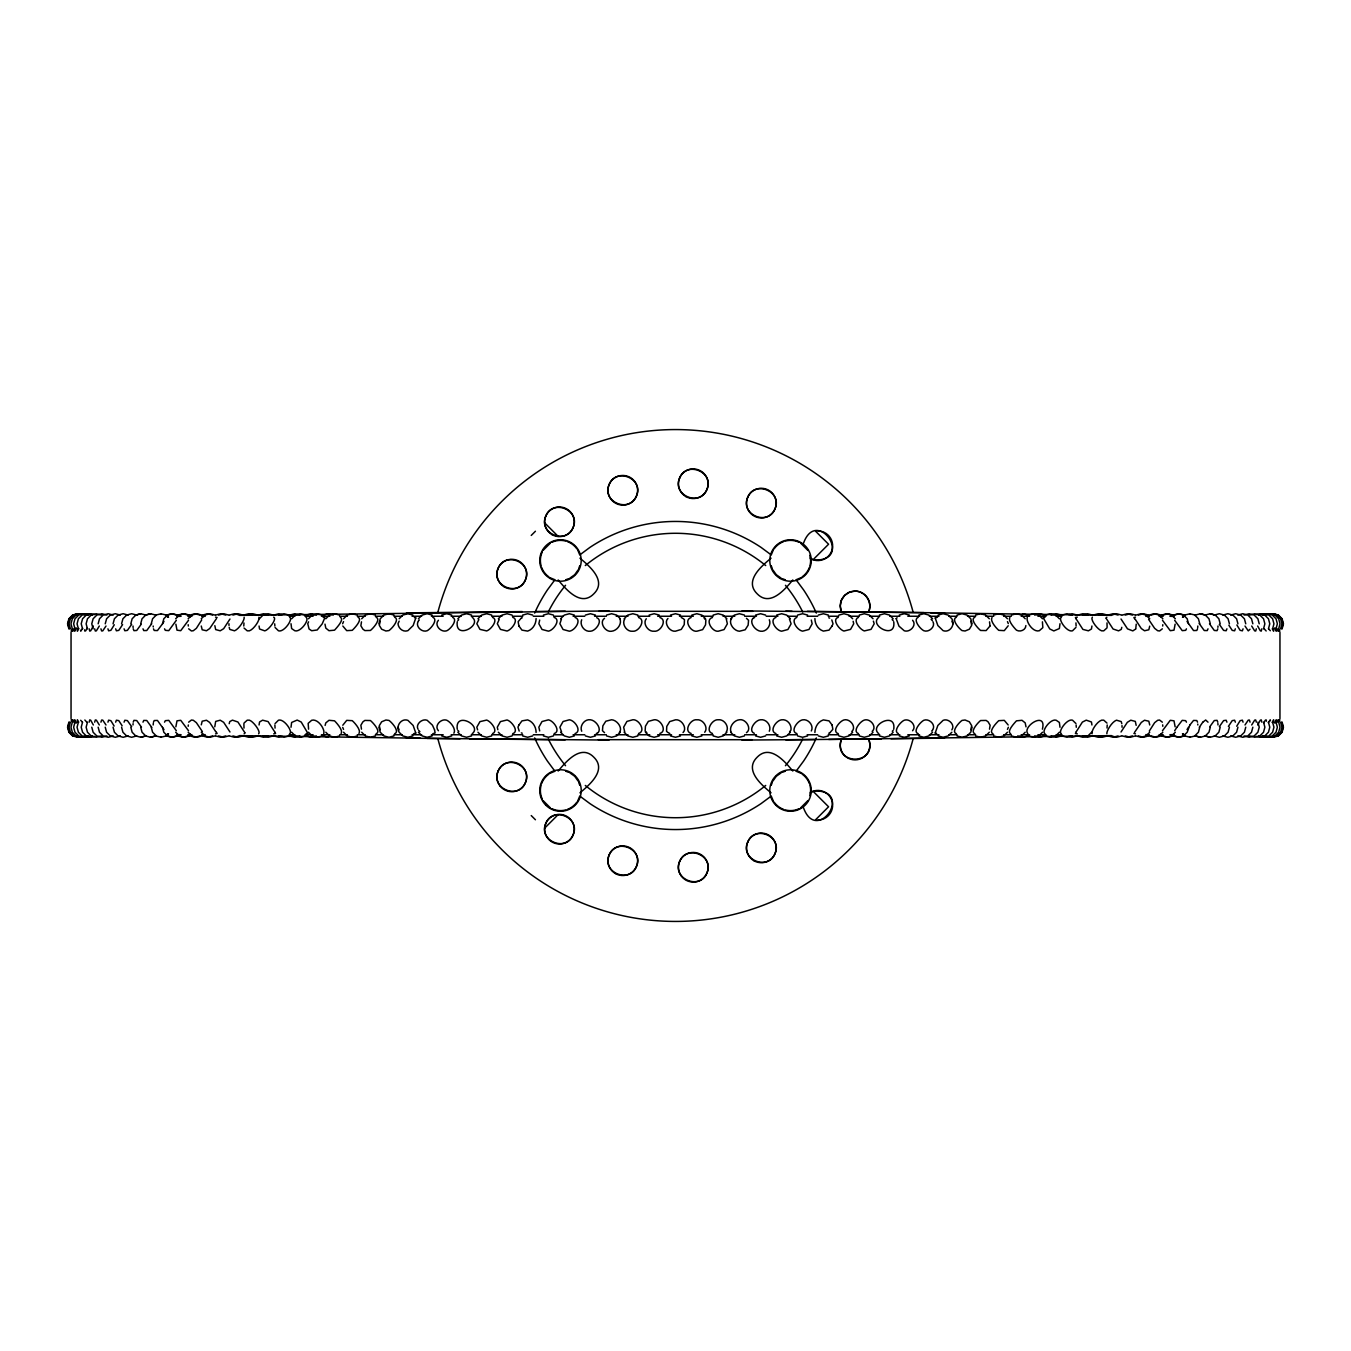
<?xml version="1.0" encoding="UTF-8"?>
<svg xmlns="http://www.w3.org/2000/svg" width="1351" height="1351" viewBox="0 0 1351 1351"><rect width="100%" height="100%" fill="white"/><g stroke="black" fill="none" stroke-linecap="round" stroke-linejoin="round"><path stroke-width="1.5" d="M72.87 629.498L72.819 631.238L73.714 628.823M1278.13 721.502L1278.181 719.762L1277.286 722.177M415.787 733.019L413.153 725.47L407.884 720.336C401.044 717.837 395.438 726.5 399.153 732.242L402.851 735.923L407.884 737.274L412.916 735.923M935.213 617.981L937.847 625.53L943.116 630.664C949.956 633.163 955.562 624.5 951.847 618.758L948.149 615.077L943.116 613.726L938.084 615.077M77.159 628.823L77.379 631.221L78.865 628.502M1273.841 722.177L1273.621 719.779L1272.135 722.498M89.166 722.177L89.74 719.897L90.703 720.201L93.337 724.98M1261.834 628.823L1261.26 631.103L1260.297 630.799L1257.663 626.02M175.866 726.821L176.998 720.826L180.73 720.303L188.532 730.739M1175.134 624.179L1174.002 630.174L1170.27 630.697L1162.468 620.261M214.775 726.821L215.67 721.417L220.213 720.201L223.658 722.312L229.974 731.989M1136.225 624.179L1135.752 628.823M188.211 726.298L188.296 724.98M1162.704 626.02L1162.789 624.702M94.671 722.177L95.313 719.965L96.36 720.151L99.315 724.98M100.937 722.177L101.595 720.066L102.744 720.117L106.003 724.98M1256.329 628.823L1255.687 631.035L1254.64 630.849L1251.685 626.02M896.186 618.606L897.115 617.779M133.006 724.98L133.09 723.68M1217.91 627.32L1217.994 626.02M74.66 628.823L74.727 631.238L76.18 627.827M1276.34 722.177L1276.273 719.762L1274.82 723.173M274.878 724.98L275.064 728.105M1076.122 626.02L1075.936 622.895M107.945 722.177L108.604 720.167L110.9 720.691L114.126 726.011M1243.055 628.823L1242.396 630.833L1240.1 630.309L1236.874 624.989M325.118 725.436L325.794 722.903L328.985 720.303L334.524 720.826C337.26 723.596 343.374 730.655 341.111 733.576M1025.882 625.564C1025.831 630.005 1020.123 632.352 1016.476 630.174C1013.74 627.388 1007.626 620.379 1009.889 617.424M71.046 632.319L71.046 718.681M153.17 724.98L153.338 723.207M1197.662 627.793L1197.83 626.02M1279.954 718.681L1279.954 632.319M115.662 722.177L116.372 720.201L118.804 720.64L122.147 725.791M342.799 725.234L346.717 720.353L352.256 720.674C355.229 723.292 361.308 730.469 358.961 733.509M536.111 732.478C536.111 727.108 533.071 721.721 527.633 719.897L521.959 720.877L518.936 724.98M814.889 618.522C814.889 623.892 817.912 629.262 823.367 631.103L829.041 630.123L832.064 626.02M1008.201 625.766L1004.283 630.647L998.744 630.326C995.771 627.708 989.692 620.531 992.039 617.491M1235.338 628.823L1234.628 630.799L1232.196 630.36L1228.853 625.209M243.889 724.119L244.007 728.088M1107.111 626.881L1106.993 622.912M124.072 722.177L124.832 720.252L127.399 720.607L131.655 726.635M1226.928 628.823L1226.168 630.748L1223.601 630.393L1219.345 624.365M809.874 795.705L810.178 792.868L813.15 791.365L828.568 806.767L815.565 819.77M259.071 724.98L259.544 721.991L262.601 720.184L268.089 721.586L274.793 732.006M1091.929 626.02L1091.456 629.009L1088.399 630.816L1082.911 629.414L1076.207 618.994M71.873 629.532L71.671 631.221L72.278 629.346M1279.127 721.468L1279.329 719.779L1278.722 721.654M275.047 723.612L278.475 720.201C283.963 718.259 293.488 732.09 289.57 733.846M1075.953 627.388L1072.525 630.799C1067.037 632.741 1057.512 618.91 1061.43 617.154M133.192 722.177L133.969 720.336L136.721 720.539L141.483 727.193M810.33 792.767L810.617 790.521A20.113 20.113 0 0 0 809.941 785.319M1217.808 628.823L1217.031 630.664L1214.279 630.461L1209.517 623.807M201.282 724.845L202.194 721.214L206.467 720.235L209.692 722.447L215.569 731.448M1149.718 626.155L1148.806 629.786L1144.533 630.765L1141.308 628.553L1135.431 619.552M142.986 722.177L143.763 720.421L146.752 720.471L151.819 727.48M1208.014 628.823L1207.237 630.579L1204.248 630.529L1199.181 623.52M153.44 722.177L154.217 720.539L157.442 720.421L163.978 729.574M229.197 723.68L229.771 721.586L232.44 720.151L237.911 721.991L244.886 732.715M1121.803 627.32L1121.229 629.414L1118.56 630.849L1113.089 629.009L1106.114 618.285M1197.56 628.823L1196.783 630.461L1193.558 630.579L1187.022 621.426M244.007 723.089L247.25 720.167L249.361 720.167C253.464 721.383 261.148 731.989 258.615 733.829M1106.993 627.911L1103.75 630.833L1101.639 630.833C1097.265 629.346 1090.004 619.383 1092.385 617.171M164.552 722.177L165.295 720.674L168.774 720.353L176.356 730.739M1186.448 628.823L1185.705 630.326L1182.226 630.647L1174.644 620.261M188.667 722.177L191.42 720.032L193.294 720.269L196.368 722.667L202.43 731.668M1162.333 628.823L1159.58 630.968L1157.706 630.731L1154.632 628.333L1148.57 619.332M803.49 543.288C816.578 506.659 854.17 560.175 815.295 560.074M80.672 720.269L82.411 722.177M1270.328 630.731L1268.589 628.823M71.248 631.187L71.654 629.583M1279.346 721.417L1279.752 719.813M84.843 720.015L86.819 722.177M1266.157 630.985L1264.181 628.823M68.901 722.16L67.55 727.193L68.901 732.242L72.582 735.923L78.003 737.274M69.273 722.16L67.938 727.193L69.273 732.242L72.971 735.923M70.421 722.16L69.07 727.193L70.421 732.242L74.102 735.923L79.152 737.274M98.15 623.807L99.501 618.758L103.183 615.077L108.215 613.726L113.248 615.077M72.329 722.16L70.978 727.193L72.329 732.242L76.011 735.923L81.043 737.274L86.092 735.923M74.98 722.16L73.63 727.193L74.98 732.242L78.679 735.923L83.711 737.274L88.744 735.923M78.392 722.16L77.058 727.193L78.392 732.242L82.09 735.923L87.123 737.274L92.155 735.923M105.243 623.807L106.594 618.758L110.275 615.077L115.325 613.726L120.357 615.077M82.563 722.16L81.212 727.193L82.563 732.242L86.244 735.923L91.294 737.274L94.638 736.379M113.062 623.807L114.413 618.758L118.094 615.077L123.127 613.726L128.176 615.077M87.477 722.16L86.126 727.193L87.477 732.242L91.159 735.923L96.191 737.274L101.224 735.923M121.573 623.807L122.924 618.758L126.622 615.077L131.655 613.726L136.687 615.077M130.794 623.807L132.145 618.758L135.826 615.077L140.774 613.726L145.908 615.077M140.69 623.807L142.041 618.758L145.722 615.077L150.755 613.726M151.244 623.807L152.595 618.758L156.277 615.077M153.44 628.823L154.217 630.461L157.442 630.579L162.508 623.807L163.809 618.758L167.49 615.077L172.54 613.726L177.572 615.077M378.888 623.807L380.239 618.758L383.937 615.077L388.97 613.726L394.002 615.077M972.112 727.193L970.761 732.242L967.063 735.923L962.03 737.274L956.998 735.923M1189.859 725.031L1187.191 732.242L1183.51 735.923L1178.46 737.274L1173.428 735.923M1199.756 727.193L1198.405 732.242L1194.723 735.923M1210.31 727.193L1208.959 732.242L1205.278 735.923M1220.206 727.193L1218.855 732.242L1215.174 735.923L1210.141 737.274L1205.092 735.923L1210.226 737.274M1229.427 727.193L1228.076 732.242L1224.378 735.923L1219.345 737.274L1214.313 735.923M1263.523 628.84L1264.874 623.807L1263.523 618.758L1259.841 615.077L1254.809 613.726L1249.776 615.077M1237.938 727.193L1236.587 732.242L1232.906 735.923L1227.873 737.274L1222.824 735.923M1268.437 628.84L1269.788 623.807L1268.437 618.758L1264.756 615.077L1259.706 613.726L1256.362 614.621M1245.757 727.193L1244.406 732.242L1240.725 735.923L1235.675 737.274L1230.643 735.923M1272.608 628.84L1273.942 623.807L1272.608 618.758L1268.91 615.077L1263.877 613.726L1258.845 615.077M1276.02 628.84L1277.37 623.807L1276.02 618.758L1272.321 615.077L1267.289 613.726L1262.256 615.077M1278.671 628.84L1280.022 623.807L1278.671 618.758L1274.989 615.077L1269.957 613.726L1264.908 615.077M1252.85 727.193L1251.499 732.242L1247.817 735.923L1242.785 737.274L1237.752 735.923M1280.579 628.84L1281.93 623.807L1280.579 618.758L1276.898 615.077L1271.848 613.726M1281.727 628.84L1283.062 623.807L1281.727 618.758L1278.029 615.077L1272.997 613.726M1282.099 628.84L1283.45 623.807L1282.099 618.758L1278.418 615.077L1273.368 613.726M162.525 623.757L163.978 621.426M1188.458 727.277L1187.022 729.574M1076.308 731.651L1075.413 733.475L1077.321 733.863M1176.89 727.277L1182.226 720.353L1185.705 720.674L1186.448 722.177M151.7 623.723L146.752 630.529L143.763 630.579L142.986 628.823M1199.3 727.277L1202.711 722.278M1250.047 629.228L1248.256 630.883L1244.997 626.02M228.944 623.723L229.011 625.445M274.692 623.807L274.878 626.02M1076.274 727.277L1076.122 724.98M1122.056 727.277L1121.989 725.555M291.005 623.723L291.63 628.553L294.839 630.765C300.412 632.673 310.19 619.552 305.951 617.154M1059.995 727.277L1059.37 722.447L1056.161 720.235C1050.588 718.327 1040.81 731.448 1045.049 733.846M578.735 568.45L579.832 565.664M771.168 785.336L772.265 782.55M578.177 569.835L574.715 574.715L569.835 578.177M772.823 781.165L776.285 776.285L781.165 772.823M577.89 800.569L579.765 796.077L589.914 803.592A154.065 154.065 0 0 0 761.086 803.592L771.235 796.077L773.11 800.569M773.11 550.431L771.235 554.923L761.086 547.408A154.065 154.065 0 0 0 589.914 547.408L579.765 554.923L577.89 550.431M342.63 623.723L343.542 621.612M361.494 621.832L360.869 625.749L362.912 629.161L364.871 630.579L370.427 630.461C373.366 628.097 381.252 619.214 376.118 617.221M989.506 729.168L990.131 725.251L988.088 721.839L986.129 720.421L980.573 720.539C977.634 722.903 969.748 731.786 974.882 733.779M1008.37 727.277L1007.458 729.388M243.974 622.997L243.788 626.02M1107.026 728.003L1107.212 724.98M82.647 628.266L80.773 631.204L80.57 630.258M1268.353 722.734L1270.227 719.796L1270.43 720.742M457.246 621.832C454.899 640.323 482.611 625.293 472.191 617.272M893.754 729.168C896.27 710.795 868.321 725.622 878.809 733.728M518.919 724.997L517.973 727.193L519.189 731.077M832.081 626.003L833.027 623.807L831.811 619.923M989.996 626.02L986.129 630.579L980.573 630.461C977.786 628.181 969.545 619.113 974.882 617.221M99.315 626.02L96.36 630.849L95.313 631.035L94.671 628.823M1251.685 724.98L1254.64 720.151L1255.687 719.965L1256.329 722.177M87.173 628.029L85.772 630.714L84.893 631.153L84.539 629.802M1263.827 722.971L1265.228 720.286L1266.107 719.847L1266.461 721.198M106.003 626.02L102.744 630.883L101.595 630.934L100.937 628.823M1244.997 724.98L1248.256 720.117L1249.405 720.066L1250.063 722.177M93.337 626.02L90.703 630.799L89.74 631.103L89.166 628.823M1257.663 724.98L1260.297 720.201L1261.26 719.897L1261.834 722.177M990.03 625.969L989.523 621.848M380.239 621.274L379.293 625.31L381.641 629.211L385.913 631.001L388.97 630.579C392.162 628.384 400.099 619.18 394.61 617.221M399.153 621.122L398.005 623.723C398.393 628.418 403.054 632.437 407.884 630.664L413.153 625.53L415.787 617.981M418.202 621.376C415.145 626.357 421.884 632.758 427.136 630.748C431.037 628.789 438.484 619.366 432.742 617.238M932.798 729.624C936.04 724.676 928.998 718.208 923.864 720.252C920.166 722.076 912.246 731.803 918.258 733.762M951.847 729.878C955.512 724.896 948.402 717.955 943.116 720.336L937.847 725.47L935.213 733.019M970.761 729.726L971.707 725.69L969.359 721.789L965.087 719.999L962.03 720.421C958.838 722.616 950.901 731.82 956.39 733.779M1176.822 727.412L1174.644 730.739M1202.795 722.177L1205.683 719.999L1208.014 722.177M141.264 624.179L136.721 630.461L133.969 630.664L133.192 628.823M1209.736 726.821L1214.279 720.539L1217.031 720.336L1217.808 722.177M1189.91 724.98L1193.558 720.421L1196.783 720.539L1197.56 722.177M1135.651 629.042L1132.813 630.9L1127.511 628.857L1121.026 619.011M308.585 621.832L307.758 623.723L309.075 628.992L311.693 630.731L317.198 629.988L322.247 623.824L324.831 617.677L323.092 617.221M1042.415 729.168C1046.991 710.339 1021.677 726.568 1027.908 733.779M539.691 620.058L538.863 623.723L542.021 629.465L548.405 631.153C553.572 630.41 561.273 619.45 554.062 617.39M811.309 730.942C814.113 725.808 808.388 718.681 802.595 719.847C797.394 720.59 789.744 731.617 796.938 733.61M581.69 619.788C579.359 625.006 584.409 632.116 590.421 631.221C595.892 631.086 603.424 620.244 596.686 617.677M769.31 731.212C771.657 725.994 766.591 718.884 760.579 719.779C755.125 719.914 747.576 730.739 754.314 733.323M114.295 624.77L110.9 630.309L108.604 630.833L107.945 628.823M1236.705 726.23L1240.1 720.691L1242.396 720.167L1243.055 722.177M122.603 624.584L118.804 630.36L116.372 630.799L115.662 628.823M1228.397 726.416L1232.196 720.64L1234.628 720.201L1235.338 722.177M188.532 620.261L180.73 630.697L176.998 630.174L175.866 624.179M1162.468 730.739L1170.27 720.303L1174.002 720.826L1175.134 726.821M176.356 620.261L168.774 630.647L165.295 630.326L164.552 628.823M131.655 624.365L127.399 630.393L124.832 630.748L124.072 628.823M1219.379 726.602L1223.601 720.607L1226.168 720.252L1226.928 722.177M807.915 800.569L800.569 807.932M543.068 550.431L550.431 543.068M216.464 618.606L209.692 628.553L206.467 630.765L202.194 629.786L201.265 626.02M1134.536 732.394L1141.308 722.447L1144.533 720.235L1148.806 721.214L1149.735 724.98M418.405 620.97L419.3 619.923M932.595 730.03L931.7 731.077M438.416 620.261C433.823 625.175 441.034 632.775 446.708 630.799C450.66 629.161 458.242 619.569 452.585 617.339M912.584 730.739C917.177 725.825 909.966 718.225 904.292 720.201C900.34 721.839 892.758 731.431 898.415 733.661M457.837 620.666L458.715 619.704M893.163 730.334L892.285 731.296M217.139 617.593L215.552 617.137M1133.861 733.407L1135.448 733.863M1076.359 731.55L1082.387 722.093L1086.238 720.151L1091.456 721.991L1091.929 724.98M229.974 619.011L223.658 628.688L220.213 630.799L215.67 629.583L214.843 625.665M1121.026 731.989L1127.342 722.312L1130.787 720.201L1135.33 721.417L1136.157 725.335M175.664 618.758L179.362 615.077L184.395 613.726L189.427 615.077M188.144 618.758L191.842 615.077L196.874 613.726L201.907 615.077M201.248 618.758L204.93 615.077L209.962 613.726L215.012 615.077M259.375 618.758L263.057 615.077L268.089 613.726L273.138 615.077M165.785 735.923L167.828 733.88M168.537 733.745L166.359 735.923L160.735 737.274M291.63 618.758L295.312 615.077L300.344 613.726L305.394 615.077M190.001 733.965L188.042 735.923L183.01 737.274L177.977 735.923M308.484 618.758L312.165 615.077L317.198 613.726L322.247 615.077M325.794 618.758L329.475 615.077L334.524 613.726L339.557 615.077M343.542 618.758L347.224 615.077L352.256 613.726L357.306 615.077M361.696 618.758L365.378 615.077L370.427 613.726L375.46 615.077M399.153 618.758L402.851 615.077L407.884 613.726L412.916 615.077M418.405 618.758L422.103 615.077L427.136 613.726L432.168 615.077M531.23 535.435L535.435 531.23M457.837 618.758L461.518 615.077L466.568 613.726L471.6 615.077M477.967 618.758L481.648 615.077L486.698 613.726L491.73 615.077M498.333 618.758L502.015 615.077L507.064 613.726L512.097 615.077M560.614 618.758L564.313 615.077L569.345 613.726L574.378 615.077M624.128 618.758L627.81 615.077L632.842 613.726L637.892 615.077M558.183 771.033C566.204 761.424 580.93 743.911 593.815 757.185C607.089 770.07 589.576 784.796 579.967 792.817M771.033 558.183C761.424 566.204 743.911 580.93 757.185 593.815C770.07 607.089 784.796 589.576 792.817 579.967M730.688 618.758L734.37 615.077L739.402 613.726L744.452 615.077M620.312 732.242L616.63 735.923L611.598 737.274L606.548 735.923M544.892 827.91L558.166 814.619M726.872 732.242L723.19 735.923L718.158 737.274L713.108 735.923M790.386 732.242L786.687 735.923L781.655 737.274L776.622 735.923M852.667 732.242L848.985 735.923L843.936 737.274L838.903 735.923M873.033 732.242L869.352 735.923L864.302 737.274L859.27 735.923M893.163 732.242L889.482 735.923L884.432 737.274L879.4 735.923M932.595 732.242L928.897 735.923L923.864 737.274L918.832 735.923M951.847 732.242L948.149 735.923L943.116 737.274L938.084 735.923M989.304 732.242L985.622 735.923L980.573 737.274L975.54 735.923M1007.458 732.242L1003.776 735.923L998.744 737.274L993.694 735.923M1025.206 732.242L1021.525 735.923L1016.476 737.274L1011.443 735.923M1042.516 732.242L1038.835 735.923L1033.802 737.274L1028.753 735.923M1160.999 617.035L1162.958 615.077L1167.99 613.726L1173.023 615.077M1059.37 732.242L1055.688 735.923L1050.656 737.274L1045.606 735.923M1182.463 617.255L1184.641 615.077L1190.265 613.726M1183.172 617.12L1185.215 615.077M1091.625 732.242L1087.943 735.923L1082.911 737.274L1077.862 735.923M1149.752 732.242L1146.07 735.923L1141.038 737.274L1135.988 735.923M1162.856 732.242L1159.158 735.923L1154.126 737.274L1149.093 735.923M1175.336 732.242L1171.638 735.923L1166.605 737.274L1161.573 735.923M1278.029 735.923L1281.727 732.242L1283.062 727.193L1281.727 722.16M478.845 619.585L476.835 623.723L479.96 629.363L486.698 630.934C491.173 629.448 498.806 619.535 492.507 617.356M872.155 731.415C877.407 726.855 870.213 718.073 864.302 720.066C859.827 721.552 852.194 731.465 858.493 733.644M499.195 619.467L497.303 623.723L500.444 629.397L507.064 631.035C511.725 629.735 519.493 619.349 512.705 617.323M851.805 731.533C856.889 726.99 849.88 718.158 843.936 719.965C839.275 721.265 831.507 731.651 838.295 733.677M561.442 619.13L559.888 623.723L563.08 629.498L569.345 631.204C574.986 630.63 582.197 619.721 575.002 617.407M789.558 731.87L790.96 730.047C791.838 724.812 787.38 718.952 781.655 719.796C776.014 720.37 768.803 731.279 775.998 733.593M624.736 618.994C621.443 623.824 626.526 632.116 632.842 631.238C638.939 631.93 646.318 619.653 638.533 617.508M726.264 732.006C729.658 727.125 724.44 718.918 718.158 719.762C712.028 719.087 704.783 731.296 712.467 733.492M201.721 619.923L196.368 628.333L193.294 630.731L191.42 630.968L188.667 628.823M1149.279 731.077L1154.632 722.667L1157.706 720.269L1159.58 720.032L1162.333 722.177M521.081 618.302L518.142 621.68L518.919 626.003M829.919 732.698L832.858 729.32L832.081 724.997M604.539 618.319C598.746 622.169 605.282 632.555 611.598 631.238C617.323 630.681 622.355 623.605 619.771 618.623M746.461 732.681C752.287 728.763 745.718 718.496 739.402 719.762C733.711 720.286 728.594 727.446 731.229 732.377M646.285 618.741C642.417 623.368 647.99 631.998 654.154 631.221C660.588 632.184 667.63 619.754 659.862 617.542M704.715 732.259C708.633 727.581 702.993 719.036 696.846 719.779C690.412 718.816 683.37 731.246 691.138 733.458M667.951 618.454C663.476 622.625 669.404 632.082 675.5 631.187L681.292 629.397L684.231 624.601L684.467 619.704L683.049 618.454M683.049 732.546C687.558 728.307 681.596 718.968 675.5 719.813L669.708 721.603L666.769 726.399L666.533 731.296L667.951 732.546M521.334 618.116L522.246 617.779M829.666 732.884L828.754 733.221M731.668 618.386C727.986 622.828 733.762 630.934 739.402 631.238L745.178 629.786L748.133 625.175L748.555 620.312L746.461 618.319M619.332 732.614C623.149 728.189 617.137 720.032 611.598 719.762L605.822 721.214L602.867 725.825L602.445 730.688L604.539 732.681M752.895 618.302C749.146 622.642 755.243 630.613 760.579 631.221C766.642 632.133 771.573 624.989 769.31 619.788M598.105 732.698C601.82 728.476 595.757 720.336 590.421 719.779C584.358 718.867 579.427 726.011 581.69 731.212M800.569 577.89L796.077 579.765L803.592 589.914A154.065 154.065 0 0 1 816.342 613.067M550.431 773.11L554.923 771.235L547.408 761.086A154.065 154.065 0 0 1 534.658 737.933M691.138 617.542C683.386 619.754 690.412 632.184 696.846 631.221L702.655 629.634L705.56 624.804L705.864 619.906L704.226 618.403M659.862 733.458C667.63 731.178 660.588 718.816 654.154 719.779L648.345 721.366L645.44 726.196L645.136 731.094L646.774 732.597M712.467 617.508C704.698 619.636 712.061 631.93 718.158 631.238L724.068 629.583L727.362 623.807L726.264 618.994M638.533 733.492C646.318 731.296 638.955 719.053 632.842 719.762L626.932 721.417L623.638 727.193L624.736 732.006M565.664 579.832L568.45 578.735M782.55 772.265L785.336 771.168M753.537 617.981L754.702 617.525M596.298 733.475L597.463 733.019M775.998 617.407C768.803 619.704 775.998 630.63 781.655 631.204L787.92 629.498L791.112 623.807L789.423 618.994M575.002 733.593C582.197 731.296 575.002 720.37 569.345 719.796L563.08 721.502L559.888 727.193L561.577 732.006M796.854 617.407C790.065 619.737 797.242 630.326 802.595 631.153L808.979 629.465L812.154 623.807L811.309 620.058M554.146 733.593C561.205 731.533 553.572 720.573 548.405 719.847L542.021 721.535L538.846 727.193L539.691 730.942M492.507 733.644C498.671 731.364 491.207 721.586 486.698 720.066L479.96 721.637L476.819 727.193L477.629 729.861M512.705 733.677C519.51 731.651 511.691 721.248 507.064 719.965L500.444 721.603L497.286 727.193L497.844 729.709M838.295 617.323C831.405 619.282 839.393 629.887 843.936 631.035L850.556 629.397L853.714 623.807L853.156 621.291M858.493 617.356C852.261 619.619 859.844 629.482 864.302 630.934L871.04 629.363L874.181 623.807L873.371 621.139M472.191 733.728C482.628 725.673 454.831 710.727 457.246 729.168M878.809 617.272C868.372 625.327 896.169 640.273 893.754 621.832M453.885 733.221C456.283 729.388 450.964 722.245 446.708 720.201C441.034 718.225 433.823 725.825 438.416 730.739M432.742 733.762L435.123 732.968L434.549 729.912M918.258 617.238C912.567 619.501 920.014 628.84 923.864 630.748C928.846 632.69 935.618 626.746 933.034 621.832M413.49 733.779L415.804 733.036M935.196 617.964L937.51 617.221M394.61 733.779C400.099 731.82 392.145 722.616 388.97 720.421L385.913 719.999L381.641 721.789L379.293 725.69L380.239 729.726M956.39 617.221C950.918 619.214 958.889 628.468 962.03 630.579L965.087 631.001L969.359 629.211L971.707 625.31L970.761 621.274M376.118 733.779C381.455 731.887 373.197 722.819 370.427 720.539L364.871 720.421L362.912 721.839L360.869 725.251L361.477 729.152M77.632 613.726L72.582 615.077L68.901 618.758L67.55 623.807L68.901 628.84M78.003 613.726L72.971 615.077L69.273 618.758L67.938 623.807L69.273 628.84M79.152 613.726L74.102 615.077L70.421 618.758L69.07 623.807L70.421 628.84M135.826 615.077L140.859 613.726M145.435 615.077L150.468 613.726L155.787 615.077L161.309 613.726M166.545 615.077L171.577 613.726L176.626 615.077M177.977 615.077L183.01 613.726L188.042 615.077L190.001 617.035M189.967 615.077L195 613.726L200.032 615.077M202.532 615.077L207.581 613.726L212.614 615.077M215.687 615.077L220.72 613.726L225.752 615.077M218.626 615.077L223.658 613.726L228.691 615.077M229.4 615.077L234.432 613.726L239.465 615.077M232.879 615.077L237.911 613.726L242.96 615.077M243.67 615.077L248.702 613.726L252.063 614.621M247.706 615.077L252.738 613.726L257.771 615.077M258.514 615.077L263.546 613.726L268.579 615.077M273.898 615.077L278.931 613.726L282.291 614.621M278.931 615.077L283.98 613.726L289.013 615.077M289.823 615.077L294.856 613.726L299.905 615.077M306.289 615.077L311.321 613.726L316.354 615.077M323.261 615.077L328.293 613.726L333.325 615.077M441.659 615.077L446.708 613.726L451.741 615.077M522.601 615.077L527.633 613.726L532.682 615.077M543.372 615.077L548.405 613.726L553.454 615.077M106.881 735.923L101.849 737.274L96.799 735.923L93.118 732.242L91.767 727.193M113.248 735.923L108.215 737.274L103.183 735.923L99.501 732.242L98.15 727.193M120.357 735.923L115.325 737.274L110.275 735.923L106.594 732.242L105.243 727.193M128.176 735.923L123.127 737.274L118.094 735.923L114.413 732.242L113.062 727.193M585.371 615.077L590.421 613.726L595.453 615.077M136.687 735.923L131.655 737.274L126.606 735.923L122.924 732.242L121.573 727.193M140.774 737.274L145.807 735.923L140.859 737.274L135.742 735.923L132.145 732.242L130.794 727.193M150.468 737.274L155.5 735.923M606.548 615.077L611.598 613.726L616.63 615.077L620.312 618.758M176.626 735.923L171.577 737.274L166.545 735.923M177.572 735.923L172.54 737.274L167.49 735.923L163.809 732.242L162.559 727.311M189.427 735.923L184.395 737.274L179.362 735.923L175.664 732.242M649.122 615.077L654.154 613.726L659.204 615.077M200.032 735.923L195 737.274L189.967 735.923M201.907 735.923L196.874 737.274L191.842 735.923L188.144 732.242M212.614 735.923L207.581 737.274L202.532 735.923M215.012 735.923L209.962 737.274L204.93 735.923L201.248 732.242M670.468 615.077L675.5 613.726L680.532 615.077M225.752 735.923L220.72 737.274L215.687 735.923M228.691 735.923L223.658 737.274L218.626 735.923M239.465 735.923L234.432 737.274L229.4 735.923M691.796 615.077L696.846 613.726L701.878 615.077L705.56 618.758M242.96 735.923L237.911 737.274L232.879 735.923M252.063 736.379L248.702 737.274L243.67 735.923M257.771 735.923L252.738 737.274L247.706 735.923M713.108 615.077L718.158 613.726L723.19 615.077L726.872 618.758M268.579 735.923L263.546 737.274L258.514 735.923M273.138 735.923L268.089 737.274L263.057 735.923M282.291 736.379L278.931 737.274L273.898 735.923M289.013 735.923L283.98 737.274L278.931 735.923M299.905 735.923L294.856 737.274L289.823 735.923M755.547 615.077L760.579 613.726L765.629 615.077M305.394 735.923L300.344 737.274L295.312 735.923L291.63 732.242M316.354 735.923L311.321 737.274L306.289 735.923M322.247 735.923L317.198 737.274L312.165 735.923L308.484 732.242M776.622 615.077L781.655 613.726L786.687 615.077L790.386 618.758M339.557 735.923L334.524 737.274L329.475 735.923L325.794 732.242M797.546 615.077L802.595 613.726L807.628 615.077M357.306 735.923L352.256 737.274L347.224 735.923L343.542 732.242M818.318 615.077L823.367 613.726L828.399 615.077M375.46 735.923L370.427 737.274L365.378 735.923L361.696 732.242M838.903 615.077L843.936 613.726L848.985 615.077L852.667 618.758M394.002 735.923L388.97 737.274L383.937 735.923L380.239 732.242L378.888 727.193M859.27 615.077L864.302 613.726L869.352 615.077L873.033 618.758M879.4 615.077L884.432 613.726L889.482 615.077L893.163 618.758M432.168 735.923L427.136 737.274L422.103 735.923L418.405 732.242M899.259 615.077L904.292 613.726L909.341 615.077M451.741 735.923L446.708 737.274L441.659 735.923M918.832 615.077L923.864 613.726L928.897 615.077L932.595 618.758M471.6 735.923L466.568 737.274L461.518 735.923L457.837 732.242M491.73 735.923L486.698 737.274L481.648 735.923L477.967 732.242M956.998 615.077L962.03 613.726L967.063 615.077L970.761 618.758L972.112 623.807M512.097 735.923L507.064 737.274L502.015 735.923L498.333 732.242M975.54 615.077L980.573 613.726L985.622 615.077L989.304 618.758M532.682 735.923L527.633 737.274L522.601 735.923M993.694 615.077L998.744 613.726L1003.776 615.077L1007.458 618.758M553.454 735.923L548.405 737.274L543.372 735.923M1011.443 615.077L1016.476 613.726L1021.525 615.077L1025.206 618.758M574.378 735.923L569.345 737.274L564.313 735.923L560.614 732.242M1028.753 615.077L1033.802 613.726L1038.835 615.077L1042.516 618.758M1034.646 615.077L1039.679 613.726L1044.711 615.077M1045.606 615.077L1050.656 613.726L1055.688 615.077L1059.37 618.758M595.453 735.923L590.421 737.274L585.371 735.923M1051.095 615.077L1056.144 613.726L1061.177 615.077M1061.987 615.077L1067.02 613.726L1072.069 615.077M1068.709 614.621L1072.069 613.726L1077.102 615.077M1077.862 615.077L1082.911 613.726L1087.943 615.077M1082.421 615.077L1087.454 613.726L1092.486 615.077M637.892 735.923L632.842 737.274L627.81 735.923L624.128 732.242M1093.229 615.077L1098.262 613.726L1103.294 615.077M1098.937 614.621L1102.298 613.726L1107.33 615.077M1108.04 615.077L1113.089 613.726L1118.121 615.077M659.204 735.923L654.154 737.274L649.122 735.923L645.44 732.242M1111.535 615.077L1116.568 613.726L1121.6 615.077M1122.309 615.077L1127.342 613.726L1132.374 615.077M1125.248 615.077L1130.28 613.726L1135.313 615.077M680.532 735.923L675.5 737.274L670.468 735.923M1135.988 615.077L1141.038 613.726L1146.07 615.077L1149.752 618.758M1138.386 615.077L1143.419 613.726L1148.468 615.077M1149.093 615.077L1154.126 613.726L1159.158 615.077L1162.856 618.758M1150.968 615.077L1156 613.726L1161.033 615.077M701.878 735.923L696.846 737.274L691.796 735.923M1161.573 615.077L1166.605 613.726L1171.638 615.077L1175.336 618.758M1173.428 615.077L1178.46 613.726L1183.51 615.077L1187.191 618.758L1188.458 623.723M1174.374 615.077L1179.423 613.726L1184.455 615.077M744.452 735.923L739.402 737.274L734.37 735.923L730.688 732.242M1205.092 615.077L1210.226 613.726L1215.258 615.077L1218.855 618.758L1220.206 623.807M1214.313 615.077L1219.345 613.726L1224.394 615.077L1228.076 618.758L1229.427 623.807M765.629 735.923L760.579 737.274L755.547 735.923M1222.824 615.077L1227.873 613.726L1232.906 615.077L1236.587 618.758L1237.938 623.807M1230.643 615.077L1235.675 613.726L1240.725 615.077L1244.406 618.758L1245.757 623.807M1237.752 615.077L1242.785 613.726L1247.817 615.077L1251.499 618.758L1252.85 623.807M1244.119 615.077L1249.151 613.726L1254.201 615.077L1257.882 618.758L1259.233 623.807M807.628 735.923L802.595 737.274L797.546 735.923M828.399 735.923L823.367 737.274L818.318 735.923M909.341 735.923L904.292 737.274L899.259 735.923M1027.739 735.923L1022.707 737.274L1017.675 735.923M1044.711 735.923L1039.679 737.274L1034.646 735.923M1061.177 735.923L1056.144 737.274L1051.095 735.923M1072.069 735.923L1067.02 737.274L1061.987 735.923M1077.102 735.923L1072.069 737.274L1068.709 736.379M1092.486 735.923L1087.454 737.274L1082.421 735.923M1103.294 735.923L1098.262 737.274L1093.229 735.923M1107.33 735.923L1102.298 737.274L1098.937 736.379M1118.121 735.923L1113.089 737.274L1108.04 735.923M1121.6 735.923L1116.568 737.274L1111.535 735.923M1132.374 735.923L1127.342 737.274L1122.309 735.923M1135.313 735.923L1130.28 737.274L1125.248 735.923M1148.468 735.923L1143.419 737.274L1138.386 735.923M1161.033 735.923L1156 737.274L1150.968 735.923M1173.023 735.923L1167.99 737.274L1162.958 735.923L1160.999 733.965M1184.455 735.923L1179.423 737.274L1174.374 735.923M1189.691 737.274L1195.297 735.923L1200.245 737.274L1205.565 735.923M1271.848 737.274L1276.898 735.923L1280.579 732.242L1281.93 727.193L1280.579 722.16M1272.997 737.274L1278.418 735.923L1282.099 732.242L1283.45 727.193L1282.099 722.16M323.683 733.627C325.49 729.945 318.194 718.31 311.693 720.269L308.163 723.359L308.585 729.168M1027.317 617.373C1025.578 621.122 1032.789 632.69 1039.307 630.731L1042.837 627.641L1042.415 621.832M244.143 733.779L244.936 733.019M1106.857 617.221L1106.064 617.981M815.295 790.926C854.17 790.825 816.578 844.341 803.49 807.712M305.951 733.846L307.792 733.188M1045.049 617.154L1043.293 617.964M1077.321 617.137L1075.413 617.525L1076.038 618.741M273.679 733.863L275.587 733.475L274.962 732.259M1135.448 617.137L1133.861 617.593M215.552 733.863L217.139 733.407M598.966 611.294L752.71 611.327M752.034 739.706L598.29 739.673M239.482 615.38L609.014 610.922M1111.518 735.62L828.703 739.436M890.951 738.744L944.552 738.119M406.448 612.881L522.297 611.564M536.127 611.479L565.242 611.192M741.986 740.078L814.873 739.521M881.46 738.879L785.758 739.808M177.234 616.225L181.017 616.208M1159.09 616.309L1163.16 616.292M187.84 734.708L191.91 734.691M1169.983 734.792L1173.766 734.775M177.15 616.343L180.527 616.343M201.62 616.343L205.217 616.343M289.013 616.242L294.89 616.242M304.938 616.242L313.077 616.242M321.42 616.242L329.847 616.242M339.675 616.242L347.393 616.242M357.272 616.242L365.226 616.242M375.358 616.242L383.515 616.242M393.918 616.242L402.26 616.242M412.038 616.242L421.647 616.242M431.408 616.242L443.179 616.242M451.166 616.242L461.147 616.242M471.263 616.242L481.412 616.242M491.663 616.242L501.964 616.242M512.367 616.242L522.786 616.242M533.307 616.242L543.845 616.242M553.69 616.242L563.367 616.242M573.094 616.242L584.797 616.242M594.575 616.242L606.346 616.242M616.191 616.242L628.012 616.242M637.892 616.242L649.763 616.242M657.667 616.242L671.531 616.242M679.469 616.242L693.333 616.242M701.237 616.242L713.108 616.242M722.988 616.242L734.809 616.242M744.654 616.242L756.425 616.242M766.203 616.242L777.906 616.242M787.633 616.242L797.31 616.242M807.155 616.242L817.693 616.242M828.214 616.242L838.633 616.242M849.036 616.242L859.337 616.242M869.588 616.242L879.737 616.242M889.853 616.242L899.834 616.242M907.821 616.242L919.592 616.242M929.353 616.242L938.962 616.242M948.74 616.242L957.082 616.242M967.485 616.242L975.642 616.242M985.774 616.242L993.728 616.242M1003.607 616.242L1011.325 616.242M1021.153 616.242L1029.58 616.242M1037.923 616.242L1046.062 616.242M1056.11 616.242L1061.987 616.242M1145.783 616.343L1149.38 616.343M1170.473 616.343L1173.85 616.343M177.15 734.657L180.527 734.657M201.62 734.657L205.217 734.657M1145.783 734.657L1149.38 734.657M1170.473 734.657L1173.85 734.657M288.996 734.758L294.89 734.758M304.938 734.758L313.077 734.758M321.42 734.758L329.847 734.758M339.675 734.758L347.393 734.758M357.272 734.758L365.226 734.758M375.358 734.758L383.515 734.758M393.918 734.758L402.26 734.758M412.038 734.758L421.647 734.758M431.408 734.758L443.179 734.758M451.166 734.758L461.147 734.758M471.263 734.758L481.412 734.758M491.663 734.758L501.964 734.758M512.367 734.758L522.786 734.758M533.307 734.758L543.845 734.758M553.69 734.758L563.367 734.758M573.094 734.758L584.797 734.758M594.575 734.758L606.346 734.758M616.191 734.758L628.012 734.758M637.892 734.758L649.763 734.758M657.667 734.758L671.531 734.758M679.469 734.758L693.333 734.758M701.237 734.758L713.108 734.758M722.988 734.758L734.809 734.758M744.654 734.758L756.425 734.758M766.203 734.758L777.906 734.758M787.633 734.758L797.31 734.758M807.155 734.758L817.693 734.758M828.214 734.758L838.633 734.758M849.036 734.758L859.337 734.758M869.588 734.758L879.737 734.758M889.853 734.758L899.834 734.758M907.821 734.758L919.592 734.758M929.353 734.758L938.962 734.758M948.74 734.758L957.082 734.758M967.485 734.758L975.642 734.758M985.774 734.758L993.728 734.758M1003.607 734.758L1011.325 734.758M1021.153 734.758L1029.58 734.758M1037.923 734.758L1046.062 734.758M1056.11 734.758L1062.004 734.758M1169.983 616.208L1173.766 616.225M187.84 616.292L191.91 616.309M1159.09 734.691L1163.16 734.708M177.234 734.775L181.017 734.792M741.986 610.922L923.966 612.628M609.014 740.078L427.034 738.372M930.619 612.78L1111.518 615.38M239.482 735.62L420.381 738.22M807.341 611.361L944.552 612.881M469.54 738.879L565.242 739.808M406.448 738.119L460.049 738.744M785.758 611.192L792.074 611.311M273.679 617.137C277.445 618.555 268.781 630.039 264.762 630.849L259.544 629.009L259.071 626.02M289.604 617.154C293.606 618.876 283.913 632.758 278.475 630.799L275.064 627.472M1061.396 733.846C1057.394 732.124 1067.087 718.242 1072.525 720.201L1075.936 723.528M809.874 555.295L810.178 558.132L813.15 559.635L828.568 544.233L815.565 531.23M828.754 617.779L829.666 618.116M522.246 733.221L521.334 732.884M1106.857 733.779C1106.401 731.212 1111.687 721.941 1116.483 720.184L1121.229 721.586L1121.803 723.68M244.143 617.221C244.852 619.805 239.076 629.009 234.517 630.816L229.771 629.414L229.197 627.32M1092.098 733.779C1090.966 731.144 1096.792 721.687 1101.639 720.167L1103.75 720.167L1106.993 723.089M258.902 617.221C260.169 619.889 253.937 629.262 249.361 630.833L247.25 630.833L244.024 628.029M1210.141 613.726L1215.174 615.077M1205.565 615.077L1200.532 613.726L1195.213 615.077L1189.691 613.726M1200.245 613.726L1205.278 615.077L1208.959 618.758L1210.31 623.807M1022.707 613.726L1027.739 615.077M1264.908 735.923L1269.957 737.274L1274.989 735.923L1278.671 732.242L1280.022 727.193L1278.671 722.16M1262.256 735.923L1267.289 737.274L1272.321 735.923L1276.02 732.242L1277.37 727.193L1276.02 722.16M1258.845 735.923L1263.877 737.274L1268.91 735.923L1272.608 732.242L1273.942 727.193L1272.608 722.16M1256.362 736.379L1259.706 737.274L1264.756 735.923L1268.437 732.242L1269.788 727.193L1268.437 722.16M1249.776 735.923L1254.809 737.274L1259.841 735.923L1263.523 732.242L1264.874 727.193L1263.523 722.16M1244.119 735.923L1249.151 737.274L1254.201 735.923L1257.882 732.242L1259.233 727.193L1257.882 722.16M1195.5 735.923L1200.532 737.274M1190.265 737.274L1184.641 735.923L1182.463 733.745M160.735 613.726L166.359 615.077L168.537 617.255M106.881 615.077L101.849 613.726L96.799 615.077L93.118 618.758L91.767 623.807L93.118 628.84M101.224 615.077L96.191 613.726L91.159 615.077L87.477 618.758L86.126 623.807L87.477 628.84M94.638 614.621L91.294 613.726L86.244 615.077L82.563 618.758L81.212 623.807L82.563 628.84M92.155 615.077L87.123 613.726L82.09 615.077L78.392 618.758L77.058 623.807L78.392 628.84M88.744 615.077L83.711 613.726L78.679 615.077L74.98 618.758L73.63 623.807L74.98 628.84M86.092 615.077L81.043 613.726L76.011 615.077L72.329 618.758L70.978 623.807L72.329 628.84M323.261 735.923L328.293 737.274M161.309 737.274L155.703 735.923L150.755 737.274L145.435 735.923M1010.666 733.779C1006.292 731.735 1014.111 723.393 1016.476 720.826L1022.015 720.303L1025.206 722.903L1026.017 726.872M340.334 617.221C344.708 619.248 336.923 627.506 334.524 630.174L328.985 630.697L325.794 628.097L324.983 624.128M992.985 733.779C988.088 731.786 996.194 723.072 998.744 720.674L1004.283 720.353L1008.167 724.98M358.015 617.221C362.929 619.197 354.857 627.843 352.256 630.326L346.717 630.647L342.833 626.02M935.196 733.036L936.615 733.492M414.385 617.508L415.804 617.964M782.55 578.735L785.336 579.832M565.664 771.168L568.45 772.265M781.165 578.177L776.285 574.715L772.823 569.835M569.835 772.823L574.715 776.285L578.177 781.165M550.431 577.89L554.923 579.765L547.408 589.914A154.065 154.065 0 0 0 534.658 613.067M800.569 773.11L796.077 771.235L803.592 761.086A154.065 154.065 0 0 0 816.342 737.933M681.208 617.576L682.187 617.981M668.813 733.019L669.792 733.424M800.569 543.068L807.915 550.431M550.431 807.932L543.068 800.569M1194.723 615.077L1198.405 618.758L1199.756 623.807M1183.172 733.863L1185.215 735.923M544.892 523.09L558.166 536.381M579.967 558.183C589.576 566.204 607.089 580.93 593.815 593.815C580.93 607.089 566.204 589.576 558.183 579.967M792.817 771.033C784.796 761.424 770.07 743.911 757.185 757.185C743.911 770.07 761.424 784.796 771.033 792.817M531.23 815.565L535.435 819.77M165.785 615.077L167.828 617.137M156.277 735.923L152.595 732.242L151.244 727.193M145.722 735.923L142.041 732.242L140.69 727.193M892.15 619.569L893.163 620.666M458.85 731.431L457.837 730.334M931.109 619.332L932.376 620.7M419.891 731.668L418.624 730.3M1135.33 619.45L1134.367 618.386M215.67 731.55L216.633 732.614M912.584 620.261C917.177 625.175 909.966 632.775 904.292 630.799L898.955 626.121L896.203 618.657M832.064 724.98L829.041 720.877L823.367 719.897C817.895 721.721 814.991 727.125 814.889 732.478M518.936 626.02L521.959 630.123L527.633 631.103C533.105 629.279 536.009 623.875 536.111 618.522M434.549 729.81L432.438 725.183L427.136 720.252C422.154 718.293 415.382 724.254 417.966 729.168M1007.458 621.612L1008.302 623.588M951.847 621.122L953.029 623.807M399.153 729.878L398.005 727.277M343.542 729.388L342.698 727.412M1278.806 629.667L1279.329 631.221L1279.127 629.532M72.211 721.366L71.671 719.779L71.873 721.468M771.168 565.664L772.265 568.45M578.735 782.55L579.832 785.336M1274.82 627.827L1276.273 631.238L1276.34 628.823M76.18 723.173L74.727 719.762L74.66 722.177M1059.995 623.723L1059.37 628.553L1053.814 630.934L1049.778 628.958L1043.31 617.981M291.005 727.277L291.63 722.447L297.186 720.066L301.222 722.042L307.69 733.019M1272.27 628.823L1273.621 631.221L1273.841 628.823M78.73 722.177L77.379 719.779L77.159 722.177M1279.346 629.583L1279.752 631.187M71.248 719.813L71.654 721.417M1277.286 628.823L1278.181 631.238L1278.147 630.022M73.714 722.177L72.819 719.762L72.853 720.978M1162.687 724.862L1162.789 726.298M188.296 626.02L188.211 624.702M810.33 558.233L810.617 560.479A20.113 20.113 0 0 1 809.941 565.681M1197.746 724.035L1197.83 724.98M153.17 626.02L153.254 626.965M1217.893 723.46L1217.994 724.98M133.006 626.02L133.107 627.539M802.747 738.997A142.21 142.21 0 0 1 785.438 765.713M765.713 785.438A142.21 142.21 0 0 1 585.287 785.438M565.562 765.713A142.21 142.21 0 0 1 548.253 738.997M548.253 612.003A142.21 142.21 0 0 1 565.562 585.287M585.287 565.562A142.21 142.21 0 0 1 765.713 565.562M785.438 585.287A142.21 142.21 0 0 1 802.747 612.003M799.015 808.742A20.113 20.113 0 0 1 785.319 809.941M783.648 809.418A20.113 20.113 0 0 1 774.039 802.038M802.038 774.039A20.113 20.113 0 0 1 809.418 783.648M576.961 802.038A20.113 20.113 0 0 1 567.352 809.418M565.681 809.941A20.113 20.113 0 0 1 551.985 808.742M542.258 799.015A20.113 20.113 0 0 1 541.059 785.319M541.582 783.648A20.113 20.113 0 0 1 548.962 774.039M548.962 576.961A20.113 20.113 0 0 1 541.582 567.352M541.059 565.681A20.113 20.113 0 0 1 542.258 551.985M551.985 542.258A20.113 20.113 0 0 1 565.681 541.059M567.352 541.582A20.113 20.113 0 0 1 576.961 548.962M809.418 567.352A20.113 20.113 0 0 1 802.038 576.961M774.039 548.962A20.113 20.113 0 0 1 783.648 541.582M785.319 541.059A20.113 20.113 0 0 1 799.015 542.258M913.04 739.149A245.916 245.916 0 0 1 437.96 739.149M437.96 611.851A245.916 245.916 0 0 1 913.04 611.851M812.154 791.551A14.81 14.81 0 0 1 832.351 802.359A14.81 14.81 0 0 1 817.811 820.057M817.811 530.943A14.81 14.81 0 0 1 832.351 548.641A14.81 14.81 0 0 1 812.154 559.449M498.08 568.45C490.396 585.76 518.632 597.446 525.455 579.782C533.121 562.489 504.886 550.786 498.08 568.45M545.753 516.15C538.086 533.459 566.322 545.145 573.128 527.481C580.812 510.171 552.576 498.485 545.753 516.15M498.08 771.218C490.396 788.511 518.632 800.214 525.455 782.55C533.121 765.24 504.886 753.554 498.08 771.218M609.115 484.604C601.431 501.913 629.667 513.6 636.49 495.935C644.157 478.626 615.921 466.939 609.115 484.604M545.753 823.519C538.086 840.829 566.322 852.515 573.128 834.85C580.812 817.541 552.576 805.855 545.753 823.519M679.587 478.068C671.903 495.378 700.139 507.081 706.961 489.417C714.628 472.107 686.392 460.404 679.587 478.068M609.115 855.065C601.431 872.374 629.667 884.061 636.49 866.396C644.157 849.087 615.921 837.4 609.115 855.065M747.66 497.438C739.976 514.748 768.212 526.451 775.035 508.77C782.702 491.477 754.466 479.774 747.66 497.438M679.587 861.583C671.903 878.893 700.139 890.596 706.961 872.932C714.628 855.622 686.392 843.919 679.587 861.583M747.66 842.23C739.976 859.523 768.212 871.226 775.035 853.562C782.702 836.252 754.466 824.549 747.66 842.23M841.386 600.266L840.254 605.923L841.386 611.598A14.81 14.81 0 0 1 855.082 591.113C865.231 591.096 872.662 602.225 868.761 611.598A14.81 14.81 0 0 0 855.082 591.113L849.407 592.245L844.595 595.453L841.386 600.266M841.386 739.402C832.588 765.662 877.559 765.662 868.761 739.402A14.81 14.81 0 0 1 855.082 759.887A14.81 14.81 0 0 1 841.386 739.402M775.846 805.179A20.738 20.738 0 0 0 810.549 795.891A20.738 20.738 0 0 0 785.151 770.475A20.738 20.738 0 0 0 775.846 805.179M545.821 805.179A20.738 20.738 0 0 0 580.525 795.891A20.738 20.738 0 0 0 555.109 770.475A20.738 20.738 0 0 0 545.821 805.179M550.11 578.448A20.738 20.738 0 0 0 581.217 560.479A20.738 20.738 0 0 0 550.11 542.528A20.738 20.738 0 0 0 550.11 578.448M780.152 578.448A20.738 20.738 0 0 0 811.259 560.479A20.738 20.738 0 0 0 780.152 542.528A20.738 20.738 0 0 0 780.152 578.448M500.005 785.894A14.81 14.81 0 0 0 525.455 782.55A14.81 14.81 0 0 0 509.834 762.2A14.81 14.81 0 0 0 500.005 785.894M547.695 838.194A14.81 14.81 0 0 0 573.128 834.85A14.81 14.81 0 0 0 557.507 814.501A14.81 14.81 0 0 0 547.695 838.194M615.397 873.557A14.81 14.81 0 0 0 637.604 860.722A14.81 14.81 0 0 0 615.397 847.904A14.81 14.81 0 0 0 615.397 873.557M504.362 586.942A14.81 14.81 0 0 0 526.586 574.124A14.81 14.81 0 0 0 504.362 561.29A14.81 14.81 0 0 0 504.362 586.942M552.035 534.641A14.81 14.81 0 0 0 574.259 521.824A14.81 14.81 0 0 0 552.035 508.989A14.81 14.81 0 0 0 552.035 534.641M611.04 499.296A14.81 14.81 0 0 0 636.49 495.935A14.81 14.81 0 0 0 620.869 475.586A14.81 14.81 0 0 0 611.04 499.296M681.512 876.275A14.81 14.81 0 0 0 706.961 872.932A14.81 14.81 0 0 0 691.34 852.565A14.81 14.81 0 0 0 681.512 876.275M753.926 860.722A14.81 14.81 0 0 0 776.149 847.888A14.81 14.81 0 0 0 753.926 835.07A14.81 14.81 0 0 0 753.926 860.722M685.869 496.577A14.81 14.81 0 0 0 708.076 483.742A14.81 14.81 0 0 0 685.869 470.908A14.81 14.81 0 0 0 685.869 496.577M749.585 512.13A14.81 14.81 0 0 0 775.035 508.77A14.81 14.81 0 0 0 759.414 488.42A14.81 14.81 0 0 0 749.585 512.13"/></g></svg>
